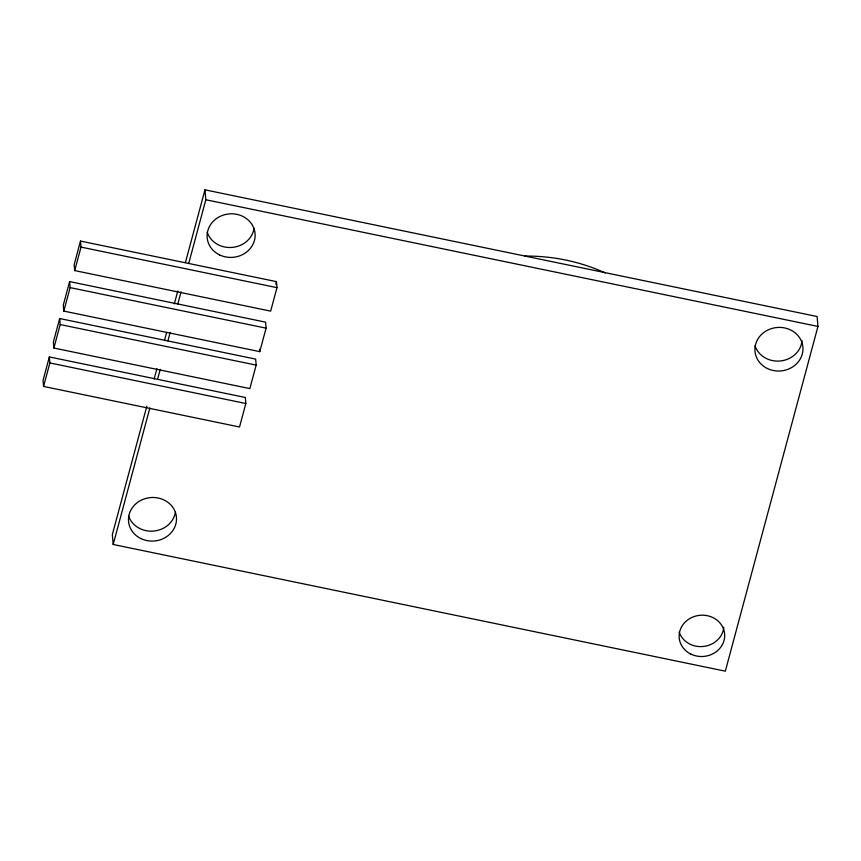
<?xml version="1.0" encoding="UTF-8"?>
<svg xmlns="http://www.w3.org/2000/svg" width="861" height="861" viewBox="0 0 861 861"><rect width="100%" height="100%" fill="white"/><g stroke="black" fill="none" stroke-linecap="round" stroke-linejoin="round"><path stroke-width="1.29" d="M49.357 356.938L43.05 380.422L43.567 386.428L239.53 426.991L245.837 403.508L245.331 397.491L49.357 356.938L49.873 362.944L43.567 386.428M59.678 318.538L53.371 342.021L53.877 348.038L249.851 388.591L256.158 365.107L255.642 359.102L59.678 318.538L60.195 324.554L53.877 348.038M69.601 281.59L63.294 305.074L63.811 311.09L259.774 351.643L266.081 328.159L265.575 322.154L69.601 281.59L70.118 287.606L63.811 311.09M80.493 241.08L74.175 264.564L74.692 270.58L270.666 311.133L276.973 287.649L276.456 281.633L80.493 241.08L81.009 247.096L74.692 270.58M146.822 406.263L112.339 534.563L113.189 544.475L725.328 671.171L817.95 326.437L817.1 316.525L204.972 189.829L185.47 262.411M154.13 379.044L156.917 368.68M164.58 340.17L166.668 332.389M174.331 303.879L177.807 290.921M113.189 544.475L149.868 407.963M157.563 379.335L160.243 369.391M167.884 340.934L170.187 332.368M177.807 303.987L181.079 291.825M188.699 263.477L205.822 199.752L204.972 189.829M275.789 284.108L276.456 281.633M205.822 199.752L817.95 326.437M81.009 247.096L276.973 287.649M70.118 287.606L266.081 328.159M60.195 324.554L256.158 365.107M49.873 362.944L245.837 403.508M259.57 349.243L259.774 351.643M802.032 340.741A24.043 21.794 -4.9 0 1 780.496 360.963A24.043 21.794 -4.9 0 1 755.022 345.756M723.778 627.303A22.795 20.653 -4.9 0 1 703.351 646.471A22.795 20.653 -4.9 0 1 679.2 632.06M254.07 228.283A24.043 21.794 -4.9 0 1 232.039 247.419A24.043 21.794 -4.9 0 1 207.189 232.147M175.44 511.961A24.043 21.794 -4.9 0 1 153.409 531.097A24.043 21.794 -4.9 0 1 128.558 515.825M524.995 256.072A177.441 160.813 -4.9 0 1 605.305 272.948M690.963 654.145A22.795 20.653 -4.9 0 0 724.693 635.063A22.795 20.653 -4.9 0 0 690.113 618.359A22.795 20.653 -4.9 0 0 690.963 654.145M140.913 538.577A24.043 21.794 -4.9 0 0 176.505 518.451A24.043 21.794 -4.9 0 0 140.02 500.833A24.043 21.794 -4.9 0 0 140.913 538.577M219.555 254.899A24.043 21.794 -4.9 0 0 255.136 234.773A24.043 21.794 -4.9 0 0 218.651 217.155A24.043 21.794 -4.9 0 0 219.555 254.899M767.377 368.508A24.043 21.794 -4.9 0 0 802.969 348.382A24.043 21.794 -4.9 0 0 766.473 330.764A24.043 21.794 -4.9 0 0 767.377 368.508"/></g></svg>
